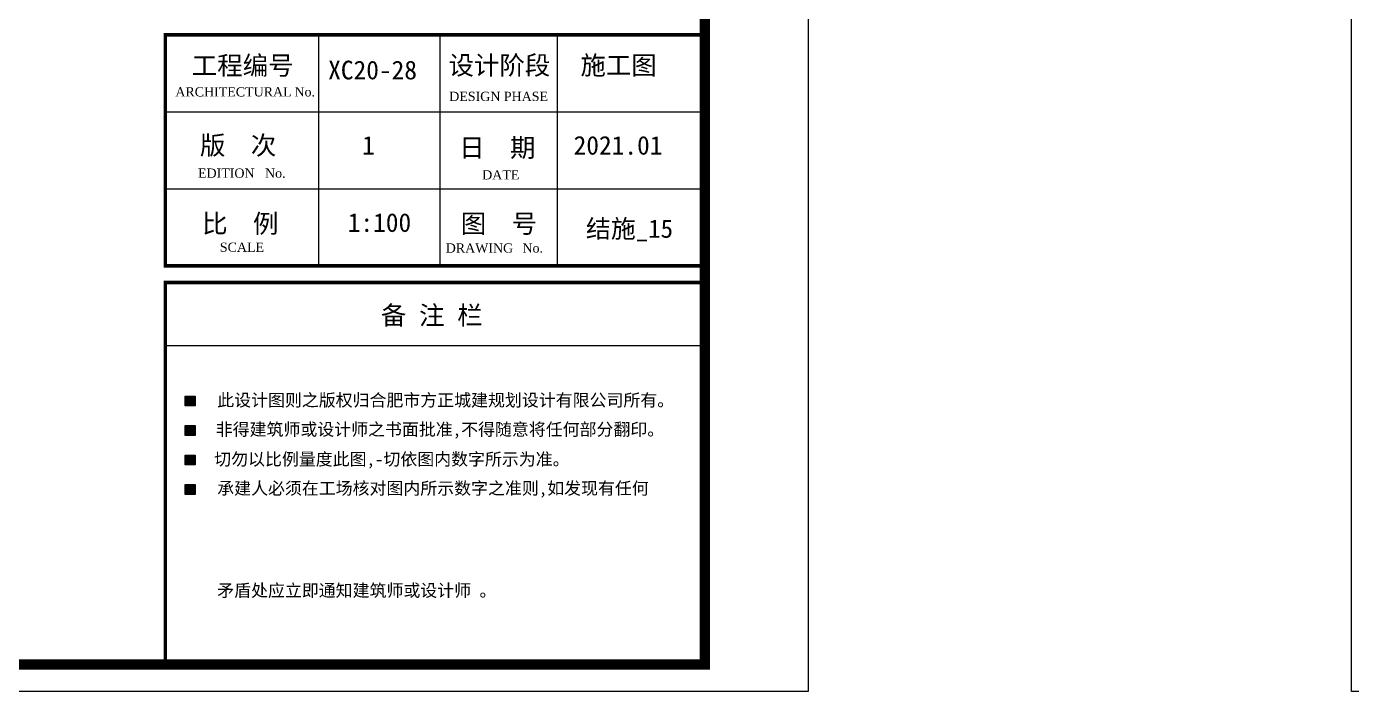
# Model space of a CAD drawing. Extents: x -3102990 to -851544, y -5293060 to -2540151.
# Drawn here: x -1167869 to -1149737, y -2690302 to -2681203 of the extents above; entities that cross this region are included whole.
import ezdxf

# ---------------------------------------------------------------- set-up
doc = ezdxf.new("R2010")
doc.units = 0
doc.header["$LTSCALE"] = 1000
doc.layers.get('0').update_dxf_attribs({"linetype": 'CONTINUOUS'})
for name, color, linetype in [('1', 140, 'CONTINUOUS'), ('PUB_TEXT', 7, 'CONTINUOUS'), ('PUB_TITLE', 4, 'CONTINUOUS')]:
    doc.layers.add(name, color=color, linetype=linetype)
doc.layers.add('yichutu', color=7, linetype='CONTINUOUS', true_color=0xffffff, plot=False)
doc.styles.add('GHF', font='times.ttf')
doc.styles.add('STYLE1', font='simhei.ttf', dxfattribs={"width": 0.8})

# ---------------------------------------------------------------- blocks, each defined once
blk = doc.blocks.new('*U3145')
at = {"layer": 'PUB_TEXT', "style": 'STYLE1'}
blk.add_text('备 注 栏', height=180, dxfattribs=at).set_placement((503976, -819747))
blk = doc.blocks.new('A$C154754DE')
for points in [[(96599, 3907), (96735, 3907), (96735, 4043), (96599, 4043)], [(96599, 3504), (96735, 3504), (96735, 3639), (96599, 3639)], [(96599, 3100), (96735, 3100), (96735, 3236), (96599, 3236)], [(96599, 2697), (96735, 2697), (96735, 2832), (96599, 2832)]]:
    blk.add_hatch(color=256).paths.add_polyline_path(points)
for points in [[(96599, 4043), (96735, 4043), (96735, 3907), (96599, 3907)], [(96599, 3639), (96735, 3639), (96735, 3504), (96599, 3504)], [(96599, 3236), (96735, 3236), (96735, 3100), (96599, 3100)], [(96599, 2832), (96735, 2832), (96735, 2697), (96599, 2697)]]:
    blk.add_lwpolyline(points, close=True)
at = {"layer": '1'}
blk.add_line((96963, 5595), (103711, 5595), dxfattribs=at)
at = {"layer": 'PUB_TITLE', "color": 4}
for p, q in [((96327, 8985), (103711, 8985)), ((96327, 8985), (103711, 8985)), ((98424, 8985), (98424, 5826)), ((100085, 8985), (100085, 5826)), ((101690, 8985), (101690, 5826)), ((96327, 7932), (103711, 7932)), ((96327, 6879), (103711, 6879)), ((96327, 4734), (103711, 4734))]:
    blk.add_line(p, q, dxfattribs=at)
at = {"layer": 'PUB_TITLE'}
blk.add_lwpolyline([(0, 0), (0, 59400), (105125, 59400), (105125, 0)], close=True, dxfattribs=at)
at = {"layer": 'PUB_TITLE', "const_width": 141}
blk.add_lwpolyline([(103711, 369), (103711, 58781), (1429, 58781), (1429, 369), (103711, 369)], dxfattribs=at)
at = {"layer": 'PUB_TITLE', "color": 4, "const_width": 49.6}
blk.add_lwpolyline([(96327, 8985), (103711, 8985), (103711, 5826), (96327, 5826)], close=True, dxfattribs=at)
blk.add_lwpolyline([(96327, 369), (96327, 5595), (103711, 5595), (103711, 369)], dxfattribs=at)
at = {"xscale": 1.418460610322654, "yscale": 1.418460564687848, "zscale": 1.418460575125266}
blk.add_blockref('*U3145', (-615593, 1167799), dxfattribs=at)
at = {"layer": 'PUB_TEXT'}
for s, height, style, p in [('工程编号', 255.3, 'STYLE1', (96689, 8438)), (' 设计阶段', 255.3, 'STYLE1', (100028, 8441)), ('施工图', 255.3, 'STYLE1', (102007, 8441)), ('XC20-28', 255.3, 'STYLE1', (98555, 8376)), ('ARCHITECTURAL', 126.38, 'GHF', (96464, 8142)), ('No.', 126.4, 'GHF', (98094, 8142)), ('     DESIGN PHASE', 126.38, 'GHF', (99973, 8080)), ('版  次', 255.3, 'STYLE1', (96801, 7346)), ('1', 255, 'STYLE1', (99020, 7346)), ('日  期', 255.3, 'STYLE1', (100348, 7314)), ('2021.01', 255.3, 'STYLE1', (101914, 7346)), ('EDITION', 126.4, 'GHF', (96774, 7030)), ('No.', 126.4, 'GHF', (97691, 7030)), ('DATE', 126.4, 'GHF', (100662, 7006)), ('比  例', 255.3, 'STYLE1', (96831, 6275)), ('1:100', 255.3, 'STYLE1', (98823, 6289)), ('图  号', 255.3, 'STYLE1', (100370, 6275)), ('SCALE', 126.4, 'GHF', (97073, 6016)), ('DRAWING', 126.4, 'GHF', (100164, 6005)), ('No.', 126.4, 'GHF', (101214, 6005))]:
    blk.add_text(s, height=height, dxfattribs=dict(at, style=style)).set_placement(p)
at = {"layer": 'PUB_TEXT', "style": 'STYLE1', "width": 1}
for s, p in [('此设计图则之版权归合肥市方正城建规划设计有限公司所有。', (97037, 3902)), ('非得建筑师或设计师之书面批准,不得随意将任何部分翻印。', (97017, 3502)), ('切勿以比例量度此图,-切依图内数字所示为准。', (96996, 3094)), ('承建人必须在工场核对图内所示数字之准则,如发现有任何', (97037, 2696)), ('矛盾处应立即通知建筑师或设计师 。', (97037, 1298))]:
    blk.add_text(s, height=169.79, dxfattribs=at).set_placement(p)
blk = doc.blocks.new('yct-1051-594-105125-59399.99998844-100-1002.0')
at = {"layer": 'yichutu', "color": 7, "true_color": 0xffffff}
blk.add_lwpolyline([(0, 0), (0, 59400), (105125, 59400), (105125, 0)], close=True, dxfattribs=at)

msp = doc.modelspace()

# ---------------------------------------------------------------- block references
at = {"ltscale": 1.5}
msp.add_blockref('A$C154754DE', (-1262295.96, -2690302.41), dxfattribs=at)
at = {"layer": 'yichutu'}
for p in [(-1262295.97, -2690302.4), (-1149736.98, -2690302.4)]:
    msp.add_blockref('yct-1051-594-105125-59399.99998844-100-1002.0', p, dxfattribs=at)

# ---------------------------------------------------------------- texts
at = {"layer": 'PUB_TEXT', "color": 3, "style": 'STYLE1'}
msp.add_text('结施_15', height=250, dxfattribs=at).set_placement((-1160213.51, -2684094.48))

doc.saveas('drawing.dxf')
